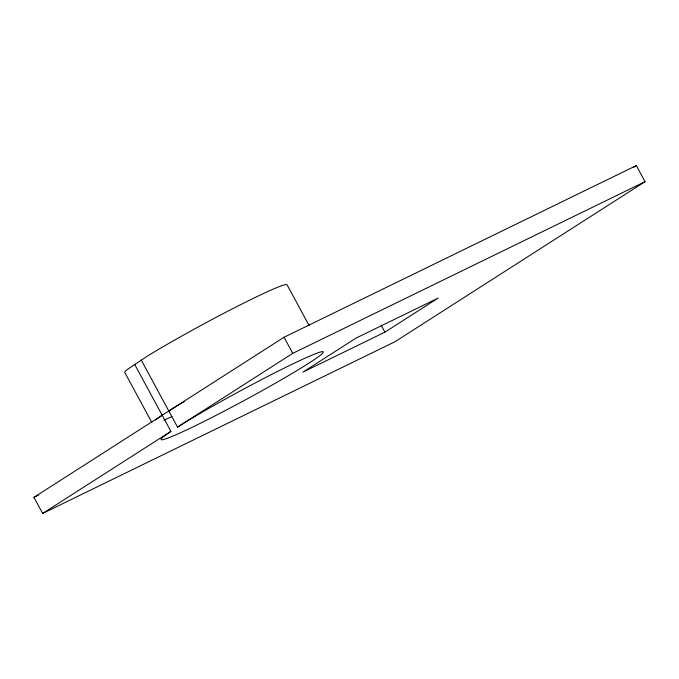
<?xml version="1.0" encoding="UTF-8"?>
<svg xmlns="http://www.w3.org/2000/svg" width="679" height="679" viewBox="0 0 679 679"><rect width="100%" height="100%" fill="white"/><g stroke="black" fill="none" stroke-linecap="round" stroke-linejoin="round"><path stroke-width="1.02" d="M309.14 325.614L287.081 284.824A92.234 5.152 -28.4 0 0 235.664 307.171A92.234 5.152 -28.4 0 0 147.53 356.008L127.168 369.622A92.234 5.152 -28.4 0 0 124.775 372.432L151.85 422.508M155.567 420.029L162.188 415.251M134.612 364.25L170.896 431.36L163.452 436.733A92.234 5.152 -28.4 0 0 250.712 396.969A92.234 5.152 -28.4 0 0 315.158 353.878A92.234 5.152 -28.4 0 0 183.814 423.119L177.516 427.125L141.232 360.014M33.95 497.334L284.043 337.259L636.342 165.566L645.05 181.666L394.957 341.741L42.658 513.434L33.95 497.334L38.711 495.008M42.658 513.434L170.896 431.36M177.516 427.125L292.751 353.36L645.05 181.666M633.66 167.28L636.342 165.566M384.9 332.167L438.201 298.056L356.195 338.023L302.893 372.134L384.9 332.167L381.038 325.012M168.808 411.016L175.106 407.01A92.234 5.152 -28.4 0 1 184.298 401.476M284.043 337.259L292.751 353.36M171.931 416.592A92.234 5.152 -28.4 0 1 163.936 420.106"/></g></svg>
